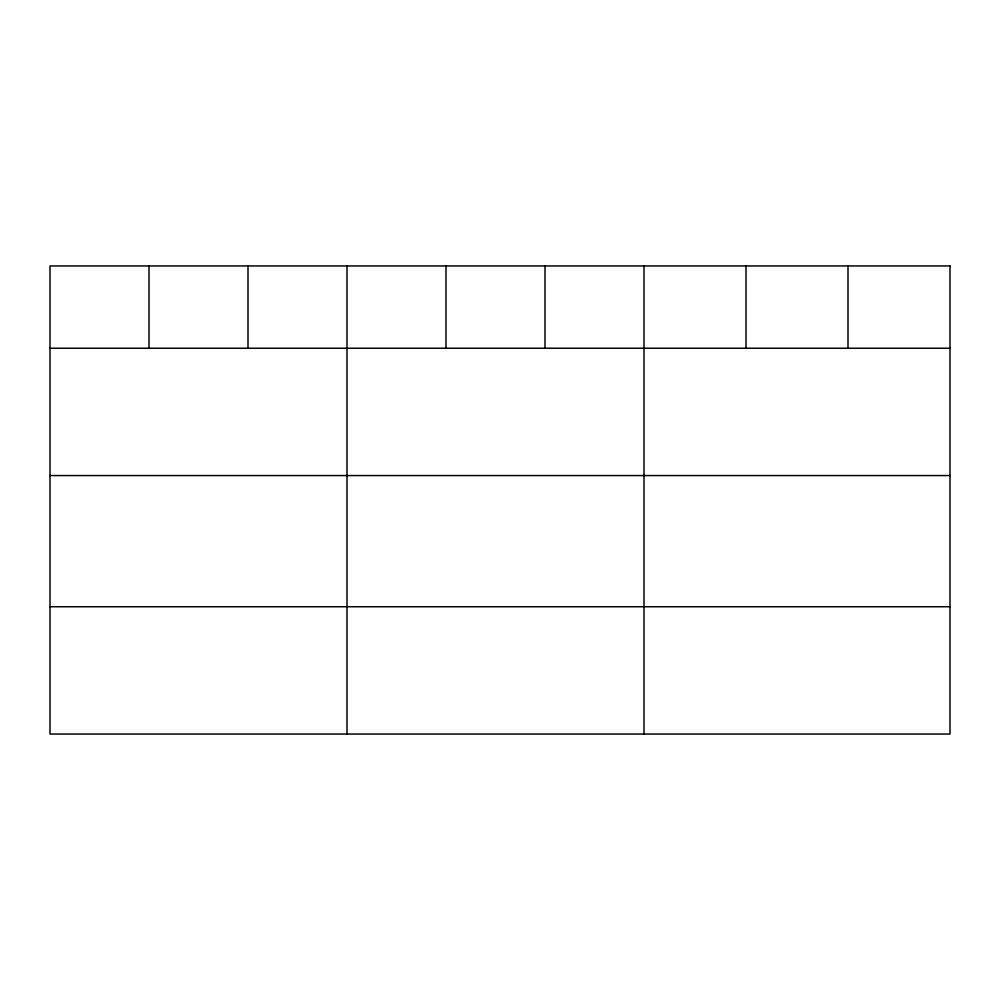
<?xml version="1.0" encoding="UTF-8"?>
<svg xmlns="http://www.w3.org/2000/svg" width="1000" height="1000" viewBox="0 0 1000 1000"><rect width="100%" height="100%" fill="white"/><g stroke="black" fill="none" stroke-linecap="round" stroke-linejoin="round"><path stroke-width="1.5" d="M50 348.237L950 348.237M50 475.562L950 475.562M50 606.737L950 606.737M848 265.95L848 348.237M746 265.95L746 348.237M644 265.95L644 734.05M545 265.95L545 348.237M446 265.95L446 348.237M347 265.95L347 734.05M248 265.95L248 348.237M149 265.95L149 348.237M950 265.95L50 265.95L50 734.05L950 734.05L950 265.95"/></g></svg>
